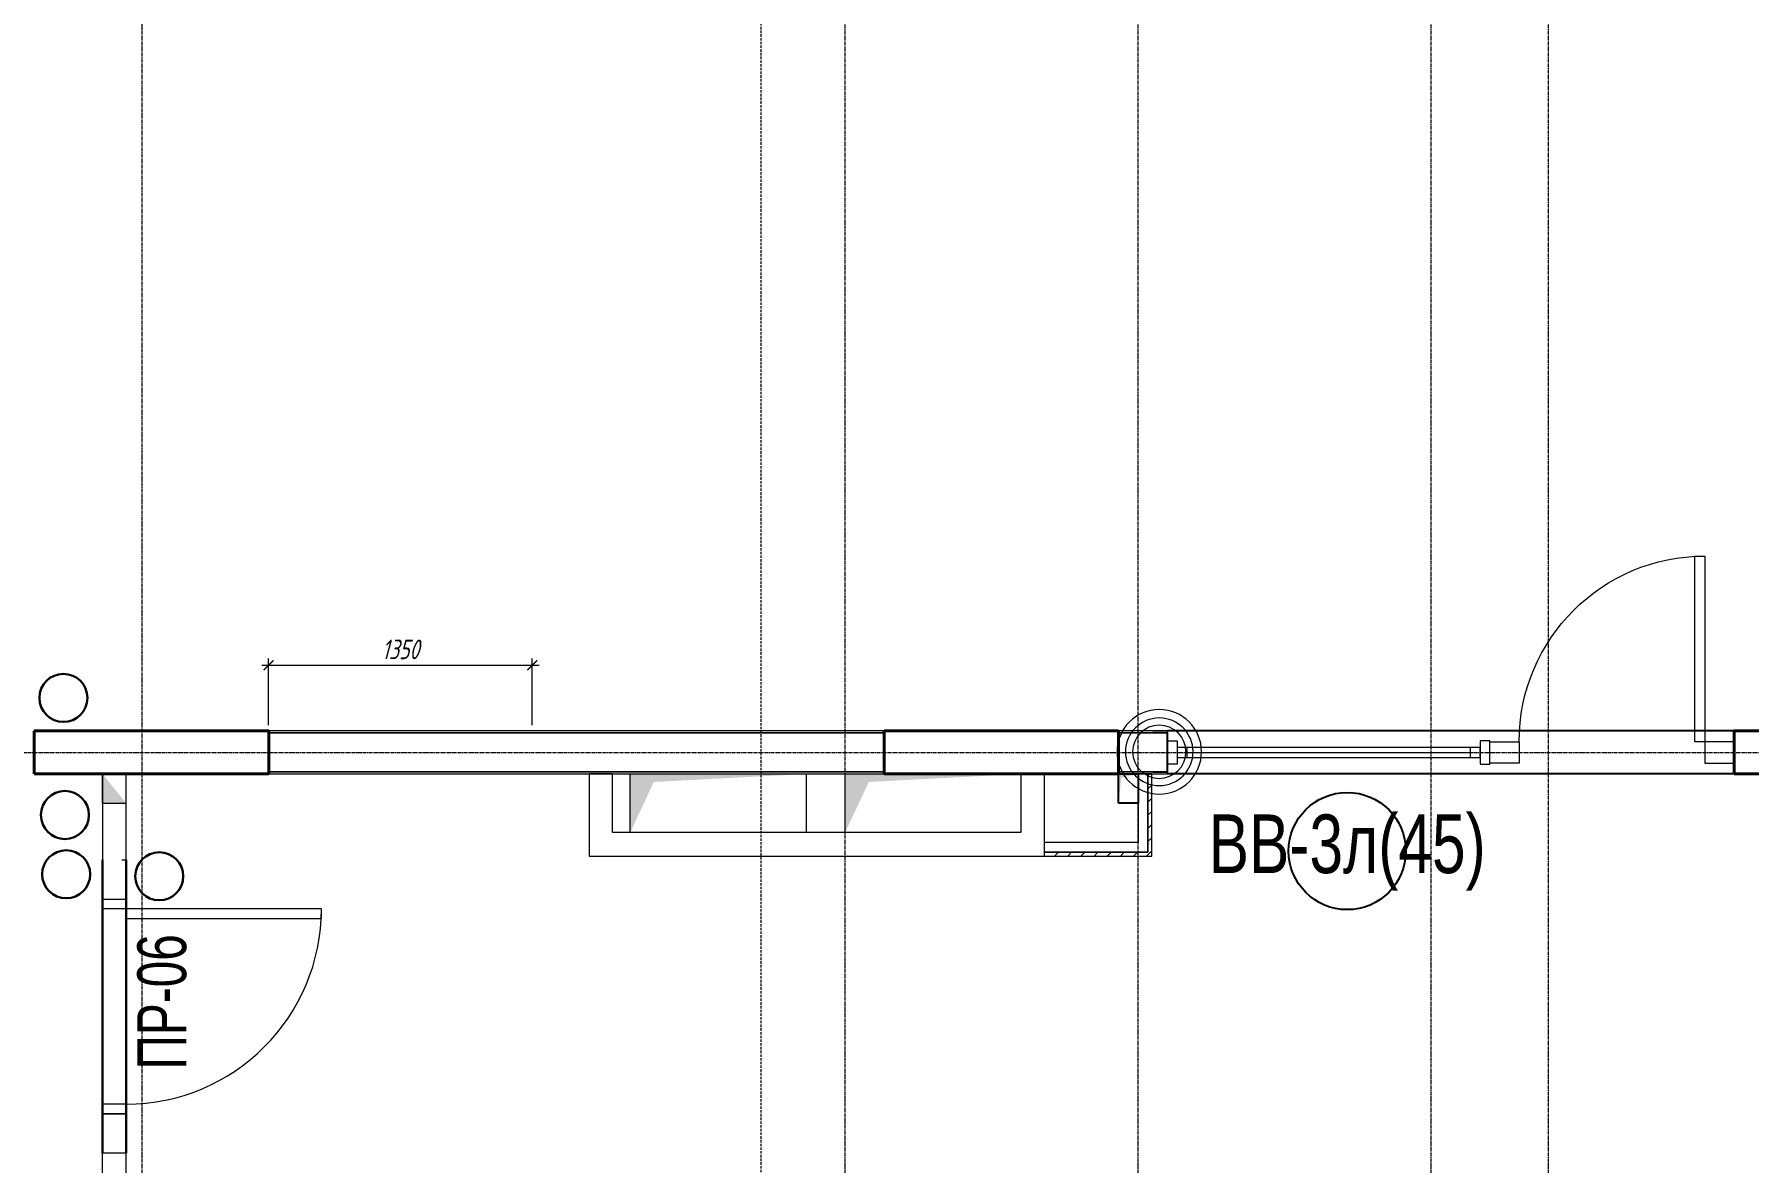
# Model space of a CAD drawing. Header units: millimetres. Extents: x -65509 to 912790, y 446 to 713294.
# Drawn here: x 447551 to 456326, y 511984 to 517758 of the extents above; entities that cross this region are included whole.
import ezdxf
from ezdxf import colors
from ezdxf.entities.mleader import LeaderData, LeaderLine
from ezdxf.enums import TextEntityAlignment as Align
from ezdxf.math import Vec2, Vec3

# ---------------------------------------------------------------- set-up
doc = ezdxf.new("R2010")
doc.units = ezdxf.units.MM
for name, pattern in [('CENTER2', [28.575, 19.05, -3.175, 3.175, -3.175]), ('DASHED', [19.05, 12.7, -6.35]), ('HIDDEN2', [4.7625, 3.175, -1.5875])]:
    doc.linetypes.add(name, pattern=pattern)
doc.layers.get('Defpoints').update_dxf_attribs({"color": 250})
for name, color, linetype, lineweight in [('АР_Витраж', 250, 'Continuous', 13), ('АР_Витраж марка', 250, 'Continuous', 9), ('АР_Двери', 5, 'Continuous', 9), ('АР_Двери_витраж', 250, 'Continuous', 9), ('АР_Колонны', 250, 'Continuous', 30), ('АР_Разрезы марка', 7, 'Continuous', 13), ('АР_Стены ГКЛ', 250, 'Continuous', 15), ('АР_Стены ЖБ', 250, 'Continuous', 35), ('АР_Стены кирпич', 250, 'Continuous', 20), ('АР_Стены ПЕНОблок', 250, 'Continuous', 20), ('АР_Тонкая', 250, 'Continuous', 5), ('КМ_Фахверки', 250, 'Continuous', 25), ('ОВ_Кондиционирование', 250, 'Continuous', 25), ('ОВ_Отопление', 250, 'Continuous', 5), ('ОВ_Шахты', 250, 'Continuous', 5), ('РД_Воронки с кровли', 250, 'Continuous', 18), ('РД_Оси_100', 250, 'Continuous', 0), ('РД_проем_инж перемыч_фахверк', 250, 'Continuous', 18), ('СКУД', 250, 'Continuous', 30)]:
    doc.layers.add(name, color=color, linetype=linetype, lineweight=lineweight)
for name, color, linetype, lineweight, plot in [('АР_Делит', 250, 'Continuous', 0, False), ('РД_Проем', 250, 'Continuous', 0, False), ('РД_проем_инж перемыч_подсчет', 250, 'Continuous', 30, False)]:
    doc.layers.add(name, color=color, linetype=linetype, lineweight=lineweight, plot=plot)
doc.layers.add('РД_Витраж_вн', color=250, linetype='Continuous')
doc.layers.add('РД_Перемычка инж проемов', color=250, linetype='Continuous')
doc.styles.add('Arial0', font='arial.ttf')
doc.styles.add('Arial_09', font='ARIALN.TTF', dxfattribs={"width": 0.9})
doc.styles.add('style1', font='ARIALN.TTF')
doc.styles.add('T_dim', font='romans.shx', dxfattribs={"width": 0.7, "oblique": 15})
doc.styles.add('ккк', font='isocpeur.ttf', dxfattribs={"width": 0.85, "oblique": 15})
doc.dimstyles.new('1-50', dxfattribs={"dimscale": 50, "dimtxt": 2, "dimasz": 1, "dimexe": 0.7, "dimexo": 0.6, "dimtad": 1, "dimdec": 0, "dimlfac": -1, "dimtxsty": 'T_dim', "dimblk1": 'ARCHTICK', "dimblk2": 'ARCHTICK', "dimsah": 1, "dimcen": 0, "dimdle": 0.7, "dimclrd": 256, "dimclre": 256, "dimadec": 0, "dimazin": 0, "dimtfac": 1, "dimtdec": 0, "dimtmove": 1, "dimatfit": 3, "dimfxl": 25, "dimlwd": -1, "dimlwe": -1, "dimarcsym": 2})

# ---------------------------------------------------------------- blocks, each defined once
blk = doc.blocks.new('otv')
at = {"linetype": 'Continuous'}
blk.add_lwpolyline([(0, -1), (0, 0), (1, 0), (1, -1)], close=True, dxfattribs=at)
blk.add_solid([(0, -1), (0, 0), (0.1346, -0.1366), (1, 0)], dxfattribs=at)
blk = doc.blocks.new('Ф_пеноблок 200')
at = {"layer": 'АР_Делит', "color": 1}
for radius in [216.3, 173, 136.2]:
    blk.add_circle((103.4, -41.9), radius, dxfattribs=at)
at = {"layer": 'КМ_Фахверки'}
blk.add_lwpolyline([(0, -75), (0, 0), (200, 0), (200, -75)], dxfattribs=at)
blk = doc.blocks.new('СОШ_2200_АР_ОСИ_М100_28.05.24')
at = {"layer": 'РД_Оси_100', "linetype": 'CENTER2'}
for p, q in [((63600, -6155), (63600, 139938.679)), ((65100, -6155), (65100, 139938.679)), ((62100, -6155), (62100, 73302.739)), ((33000, 7800), (85055, 7800))]:
    blk.add_line(p, q, dxfattribs=at)
for points in [[(58500, 139938.679), (58500, -6155)], [(65700, -6155), (65700, 139938.679)]]:
    blk.add_lwpolyline(points, dxfattribs=at)
blk = doc.blocks.new('_ArchTick')
at = {"color": 0, "linetype": 'ByBlock', "const_width": 0.15}
blk.add_lwpolyline([(-0.5, -0.5), (0.5, 0.5)], dxfattribs=at)
blk = doc.blocks.new('*D805')
at = {"layer": 'Defpoints', "color": 0, "lineweight": 25, "transparency": 16777216}
for p in [(450099.9, 514529.3), (448749.9, 514193.3), (450099.9, 514193.3)]:
    blk.add_point(p, dxfattribs=at)
at = {"layer": 'АР_Делит', "color": 0, "transparency": 16777216}
for p, q in [((448749.9, 514223.3), (448749.9, 514564.3)), ((450099.9, 514223.3), (450099.9, 514564.3)), ((448714.9, 514529.3), (450134.9, 514529.3))]:
    blk.add_line(p, q, dxfattribs=at)
at = {"layer": 'АР_Делит', "color": 0, "transparency": 16777216, "xscale": 50, "yscale": 50, "zscale": 50, "rotation": 180}
blk.add_blockref('_ArchTick', (448749.9, 514529.3), dxfattribs=at)
at = {"layer": 'АР_Делит', "color": 0, "transparency": 16777216, "xscale": 50, "yscale": 50, "zscale": 50}
blk.add_blockref('_ArchTick', (450099.9, 514529.3), dxfattribs=at)
at = {"layer": 'АР_Делит', "color": 0, "transparency": 16777216, "insert": (449424.9, 514610.6), "char_height": 100, "attachment_point": 5, "style": 'T_dim'}
blk.add_mtext('1350', dxfattribs=at)
blk = doc.blocks.new('MOK-МаркаПеремычки')
at = {"color": 0, "style": 'ккк', "oblique": 15, "width": 0.85}
blk.add_attdef('АР-ПРОЕМ:ПЕРЕМЫЧКА', text='', height=2.5, dxfattribs=at).set_placement((0, 0), align=Align.MIDDLE)
blk = doc.blocks.new('МаркаВитража1')
at = {"layer": 'Defpoints'}
blk.add_circle((0, 0), 3, dxfattribs=at)
at = {"color": 0, "linetype": 'ByBlock', "lineweight": -2, "style": 'Arial_09', "width": 0.9}
blk.add_attdef('АР-ОКНО:НАИМЕНОВАНИЕ', text='', height=3, dxfattribs=at).set_placement((0, 0), align=Align.MIDDLE)

msp = doc.modelspace()

# ---------------------------------------------------------------- hatches: boundary and pattern name
at = {"layer": 'АР_Стены ГКЛ', "linetype": 'Continuous', "lineweight": 0}
h = msp.add_hatch(dxfattribs=at)
h.set_pattern_fill('ANSI31', color=256, scale=15, angle=-360, style=0)
h.set_pattern_definition([(45, (389600.88, 506283.32), (-33.67596, 33.67596), [])])
h.paths.add_polyline_path([(453270.882, 513973.319), (453250.882, 513973.319), (453250.885, 513573.318), (453270.886, 513553.318)], flags=0)
h = msp.add_hatch(dxfattribs=at)
h.set_pattern_fill('ANSI31', color=256, scale=15, angle=-360, style=0)
h.set_pattern_definition([(45, (389600.88, 506283.32), (-33.67596, 33.67596), [])])
h.paths.add_polyline_path([(453270.886, 513553.318), (453250.885, 513573.318), (452720.513, 513573.318), (452720.513, 513553.318)], flags=0)
at = {"layer": 'ОВ_Отопление', "linetype": 'Continuous', "lineweight": 5}
for points in [[(447900.882, 513973.318), (447900.882, 513823.318), (447960.882, 513898.318)], [(447900.882, 513823.318), (448020.882, 513823.318), (447960.882, 513898.318)]]:
    msp.add_hatch(color=256, dxfattribs=at).paths.add_polyline_path(points, flags=0)

# ---------------------------------------------------------------- linework, layer by layer
at = {"layer": 'АР_Витраж', "linetype": 'Continuous', "lineweight": 5}
for p, q in [((453350.882, 514193.318), (455000.882, 514193.318)), ((453350.882, 513973.318), (455000.882, 513973.318))]:
    msp.add_line(p, q, dxfattribs=at)
at = {"layer": 'АР_Витраж', "linetype": 'Continuous', "lineweight": 13}
for p, q in [((453450.882, 514108.318), (453450.882, 514058.318)), ((453450.882, 514083.318), (454900.882, 514083.318)), ((454900.882, 514108.318), (454900.882, 514058.318))]:
    msp.add_line(p, q, dxfattribs=at)
for points in [[(453400.882, 514023.318), (453350.882, 514023.318), (453350.882, 514143.318), (453400.882, 514143.318)], [(454950.882, 514023.318), (455000.882, 514023.318), (455000.882, 514143.318), (454950.882, 514143.318)], [(453400.882, 514108.318), (453400.882, 514058.318), (454950.882, 514058.318), (454950.882, 514108.318)]]:
    msp.add_lwpolyline(points, close=True, dxfattribs=at)
at = {"layer": 'АР_Двери', "linetype": 'Continuous', "lineweight": 9}
for points in [[(447900.882, 513283.318), (447900.882, 513333.318), (448020.882, 513333.318), (448020.882, 513283.318)], [(448020.882, 513283.318), (448020.882, 513233.318), (449020.882, 513233.318), (449020.882, 513283.318)], [(447900.882, 512283.318), (447900.882, 512233.318), (448020.882, 512233.318), (448020.882, 512283.318)]]:
    msp.add_lwpolyline(points, close=True, dxfattribs=at)
msp.add_arc((448020.882, 513283.318), 1000, 270, 0, dxfattribs=at)
at = {"layer": 'АР_Двери_витраж', "linetype": 'Continuous', "lineweight": 9}
for points in [[(456100.882, 514138.318), (456050.882, 514138.318), (456050.882, 515088.318), (456100.882, 515088.318)], [(455150.882, 514028.318), (455000.882, 514028.318), (455000.882, 514138.318), (455150.882, 514138.318)], [(456100.882, 514028.318), (456250.882, 514028.318), (456250.882, 514138.318), (456100.882, 514138.318)]]:
    msp.add_lwpolyline(points, close=True, dxfattribs=at)
at = {"layer": 'АР_Двери_витраж', "linetype": 'Continuous', "lineweight": 9, "extrusion": (0, 0, -1)}
msp.add_arc((-456100.882, 514138.318), 950, 359.9999992, 89.9999992, dxfattribs=at)
at = {"layer": 'АР_Колонны', "linetype": 'HIDDEN2', "lineweight": 25}
for p, q in [((447551.078, 514193.318), (448750.882, 514193.318)), ((447551.078, 513973.318), (447551.078, 514193.318)), ((448750.882, 514193.318), (448750.882, 513973.318)), ((451900.882, 514193.318), (453100.882, 514193.318)), ((451900.882, 513973.318), (451900.882, 514193.318)), ((453100.882, 514193.318), (453100.882, 513973.318)), ((456250.882, 514193.318), (457450.882, 514193.318)), ((456250.882, 513973.318), (456250.882, 514193.318)), ((448750.882, 513973.318), (447551.078, 513973.318)), ((453100.882, 513973.318), (451900.882, 513973.318)), ((457450.882, 513973.318), (456250.882, 513973.318))]:
    msp.add_line(p, q, dxfattribs=at)
at = {"layer": 'АР_Колонны', "linetype": 'Continuous', "lineweight": 35}
for p, q in [((447551.078, 514193.318), (447551.078, 513973.318)), ((448750.882, 514193.318), (447551.078, 514193.318)), ((448750.882, 513973.318), (448750.882, 514193.318)), ((451900.882, 514193.318), (451900.882, 513973.318)), ((453100.882, 514193.318), (451900.882, 514193.318)), ((453100.882, 513973.318), (453100.882, 514193.318)), ((456250.882, 514193.318), (456250.882, 513973.318)), ((457450.882, 514193.318), (456250.882, 514193.318)), ((447551.078, 513973.318), (448750.882, 513973.318)), ((451900.882, 513973.318), (453100.882, 513973.318)), ((456250.882, 513973.318), (457450.882, 513973.318))]:
    msp.add_line(p, q, dxfattribs=at)
at = {"layer": 'АР_Разрезы марка', "linetype": 'DASHED', "lineweight": 0}
msp.add_lwpolyline([(451271.202, 505648.735), (451271.202, 572741.817), (452665.995, 572741.817), (452665.995, 609884.305), (445258.35, 609884.305), (445258.35, 640101.121)], dxfattribs=at)
at = {"layer": 'АР_Стены ГКЛ', "linetype": 'Continuous', "lineweight": 5}
for p, q in [((453250.882, 513973.319), (453200.882, 513973.318)), ((453200.882, 513973.318), (453200.885, 513623.318)), ((453250.885, 513573.318), (453250.882, 513973.319)), ((453270.882, 513973.319), (453250.882, 513973.319)), ((453250.882, 513973.319), (453250.885, 513573.318)), ((453270.886, 513553.318), (453270.882, 513973.319)), ((453200.885, 513623.318), (452720.513, 513623.318)), ((452720.513, 513623.318), (452720.513, 513573.318)), ((452720.513, 513573.318), (453250.885, 513573.318)), ((453250.885, 513573.318), (452720.513, 513573.318)), ((452720.513, 513573.318), (452720.513, 513553.318)), ((452720.513, 513553.318), (453270.886, 513553.318))]:
    msp.add_line(p, q, dxfattribs=at)
at = {"layer": 'АР_Стены ЖБ', "linetype": 'Continuous', "lineweight": 40}
for p, q in [((447551.078, 514193.318), (447551.078, 513973.318)), ((448750.882, 514193.318), (447551.078, 514193.318)), ((448750.882, 513973.318), (448750.882, 514193.318)), ((451900.882, 514193.318), (451900.882, 513973.318)), ((453100.882, 514193.318), (451900.882, 514193.318)), ((453100.882, 513973.318), (453100.882, 514193.318)), ((456250.882, 514193.318), (456250.882, 513973.318)), ((457450.882, 514193.318), (456250.882, 514193.318)), ((447551.078, 513973.318), (448750.882, 513973.318)), ((451900.882, 513973.318), (453100.882, 513973.318)), ((456250.882, 513973.318), (457450.882, 513973.318))]:
    msp.add_line(p, q, dxfattribs=at)
at = {"layer": 'АР_Стены кирпич', "linetype": 'Continuous', "lineweight": 20}
for p, q in [((448020.882, 513973.318), (447900.882, 513973.318)), ((447900.882, 513973.318), (447900.882, 513333.318)), ((448020.882, 513333.318), (448020.882, 513973.318)), ((450510.882, 513973.318), (450390.882, 513973.318)), ((450390.882, 513973.318), (450390.882, 513553.318)), ((450510.882, 513673.318), (450510.882, 513973.318)), ((452720.882, 513973.318), (452600.882, 513973.318)), ((452600.882, 513973.318), (452600.882, 513673.318)), ((452720.882, 513553.318), (452720.882, 513973.318)), ((452600.882, 513673.318), (450510.882, 513673.318)), ((450390.882, 513553.318), (452720.882, 513553.318)), ((447900.882, 513333.318), (448020.882, 513333.318)), ((447900.882, 506383.317), (447900.882, 512233.318)), ((448020.882, 512233.318), (447900.882, 512233.318)), ((448020.882, 506383.317), (448020.882, 512233.318))]:
    msp.add_line(p, q, dxfattribs=at)
at = {"layer": 'АР_Стены кирпич', "linetype": 'Continuous', "lineweight": 0}
for p, q in [((447998.66, 513533.318), (448020.882, 513533.318)), ((448020.882, 512033.318), (447900.882, 512033.318))]:
    msp.add_line(p, q, dxfattribs=at)
at = {"layer": 'АР_Стены ПЕНОблок', "linetype": 'Continuous', "lineweight": 20}
for p, q in [((448749.882, 514183.318), (448749.882, 513983.318)), ((451900.882, 514183.318), (448749.882, 514183.318)), ((451900.882, 513983.318), (451900.882, 514183.318)), ((453100.882, 514183.318), (453100.882, 513983.318)), ((453350.882, 514183.318), (453100.882, 514183.318)), ((453350.882, 513983.318), (453350.882, 514183.318)), ((456250.882, 514183.318), (456250.882, 513983.318)), ((456251.882, 514183.318), (456250.882, 514183.318)), ((456251.882, 513983.318), (456251.882, 514183.318)), ((448749.882, 513983.318), (451900.882, 513983.318)), ((453100.882, 513983.318), (453350.882, 513983.318)), ((456250.882, 513983.318), (456251.882, 513983.318))]:
    msp.add_line(p, q, dxfattribs=at)
at = {"layer": 'АР_Тонкая', "linetype": 'Continuous', "lineweight": 0}
for p, q in [((448749.882, 514193.318), (448749.882, 514183.318)), ((451900.882, 514193.318), (448749.882, 514193.318)), ((448749.882, 514183.318), (451900.882, 514183.318)), ((451900.882, 514183.318), (451900.882, 514193.318)), ((453100.882, 514193.318), (453100.882, 514183.318)), ((453350.882, 514193.318), (453100.882, 514193.318)), ((453100.882, 514183.318), (453350.882, 514183.318)), ((453350.882, 514183.318), (453350.882, 514193.318)), ((456250.882, 514193.318), (456250.882, 514183.318)), ((456251.882, 514193.318), (456250.882, 514193.318)), ((456250.882, 514183.318), (456251.882, 514183.318)), ((456251.882, 514183.318), (456251.882, 514193.318)), ((448749.882, 513983.318), (448749.882, 513973.318)), ((451900.882, 513983.318), (448749.882, 513983.318)), ((448749.882, 513973.318), (451900.882, 513973.318)), ((451900.882, 513973.318), (451900.882, 513983.318)), ((453100.882, 513983.318), (453100.882, 513973.318)), ((453350.882, 513983.318), (453100.882, 513983.318)), ((453100.882, 513973.318), (453350.882, 513973.318)), ((453350.882, 513973.318), (453350.882, 513983.318)), ((456250.882, 513983.318), (456250.882, 513973.318)), ((456251.882, 513983.318), (456250.882, 513983.318)), ((456250.882, 513973.318), (456251.882, 513973.318)), ((456251.882, 513973.318), (456251.882, 513983.318))]:
    msp.add_line(p, q, dxfattribs=at)
at = {"layer": 'ОВ_Отопление', "linetype": 'Continuous', "lineweight": 9}
for p, q in [((447900.882, 513823.318), (447900.882, 513973.318)), ((447900.882, 513973.318), (448020.882, 513973.318)), ((448020.882, 513823.318), (448020.882, 513973.318)), ((447900.882, 513823.318), (448020.882, 513823.318))]:
    msp.add_line(p, q, dxfattribs=at)
at = {"layer": 'РД_Витраж_вн', "linetype": 'Continuous', "lineweight": -3}
for p, q in [((456250.882, 514193.318), (453350.882, 514193.318)), ((456250.882, 513973.318), (453350.882, 513973.318))]:
    msp.add_line(p, q, dxfattribs=at)
at = {"layer": 'РД_Проем', "linetype": 'Continuous', "lineweight": 0}
for p, q in [((456250.882, 514193.318), (453350.882, 514193.318)), ((456250.882, 513973.318), (453350.882, 513973.318)), ((447900.882, 513333.318), (447900.882, 512233.318)), ((448020.882, 513333.318), (448020.882, 512233.318))]:
    msp.add_line(p, q, dxfattribs=at)
at = {"layer": 'РД_проем_инж перемыч_подсчет', "linetype": 'Continuous', "lineweight": 30}
for p, q in [((447900.882, 512033.318), (447900.882, 513533.318)), ((448020.882, 512033.318), (448020.882, 513533.318))]:
    msp.add_line(p, q, dxfattribs=at)
at = {"layer": 'РД_проем_инж перемыч_фахверк', "linetype": 'Continuous', "lineweight": 18}
for p, q in [((456250.882, 514193.318), (453350.882, 514193.318)), ((456250.882, 513973.318), (453350.882, 513973.318))]:
    msp.add_line(p, q, dxfattribs=at)
at = {"layer": 'СКУД'}
for centre in [(447700.126, 514362.532), (447707.84, 513763.289), (447714.217, 513459.826), (448190.64, 513449.576)]:
    msp.add_circle(centre, 122.942, dxfattribs=at)

# ---------------------------------------------------------------- block references
at = {"layer": 'АР_Витраж марка', "linetype": 'Continuous', "lineweight": 9, "xscale": 100, "yscale": 100, "zscale": 100}
msp.add_blockref('МаркаВитража1', (454270.989, 513578.849), dxfattribs=at).add_auto_attribs({'АР-ОКНО:НАИМЕНОВАНИЕ': 'ВВ-3л(45)'})
at = {"layer": 'КМ_Фахверки', "xscale": -1, "rotation": 270}
msp.add_blockref('Ф_пеноблок 200', (453350.882, 513983.318), dxfattribs=at)
at = {"layer": 'ОВ_Кондиционирование', "xscale": 100, "yscale": 150}
msp.add_blockref('otv', (453100.885, 513973.318), dxfattribs=at)
at = {"layer": 'ОВ_Шахты', "xscale": 900, "yscale": 300, "zscale": 300}
for p in [(450600.882, 513973.318), (451700.882, 513973.318)]:
    msp.add_blockref('otv', p, dxfattribs=at)
at = {"layer": 'РД_Оси_100'}
msp.add_blockref('СОШ_2200_АР_ОСИ_М100_28.05.24', (389600.882, 506283.318), dxfattribs=at)
at = {"layer": 'РД_Перемычка инж проемов', "linetype": 'Continuous', "lineweight": -3}
ref = msp.add_blockref('MOK-МаркаПеремычки', (448203.337, 512807.188, 200), dxfattribs=dict(at, xscale=100, yscale=100, zscale=100, rotation=89.99999999999997))
ref.add_attrib('АР-ПРОЕМ:ПЕРЕМЫЧКА', 'ПР-06', dxfattribs={"layer": '0', "color": 0, "height": 250, "rotation": 90, "style": 'Arial0', "width": 0.7}).set_placement((448203.337, 512807.188, 200), align=Align.MIDDLE)

# ---------------------------------------------------------------- dimensions: what is measured, and where the dimension line sits
at = {"layer": 'АР_Делит'}
dim = msp.add_linear_dim(base=(450099.882, 514529.334), p1=(448749.882, 514193.318), p2=(450099.882, 514193.318), dimstyle='1-50', override={"dimclrd": 0, "dimclre": 0}, dxfattribs=at)
dim.commit()
dim.dimension.update_dxf_attribs({"geometry": '*D805', "text_midpoint": (449424.882, 514610.584)})

# ---------------------------------------------------------------- leaders
at = {"layer": 'РД_Воронки с кровли', "lineweight": 70}
ml = msp.add_multileader_mtext('Standard', dxfattribs=at)
ml.set_content('ВК_Под потолком 4 этажа уйдет в с.у. соседний. ниже опускать не надо.', color=256, style='style1')
ml.set_leader_properties(color=256)
ml.build(insert=Vec2(0, 0))
ml.multileader.update_dxf_attribs({"has_dogleg": 0, "text_left_attachment_type": 6, "text_right_attachment_type": 6, "arrow_head_size": 500, "scale": 100})
ctx = ml.context
ctx.base_point, ctx.scale, ctx.char_height, ctx.arrow_head_size, ctx.landing_gap_size, ctx.plane_origin, ctx.plane_x_axis, ctx.plane_y_axis = Vec3(429148.836, 512235.06), 100, 300, 500, 50, Vec3(404115.306, 502377.96), Vec3(1, 0.00000001), Vec3(-0.00000001, 1)
ctx.left_attachment, ctx.right_attachment = 6, 6
notes = []
notes.append((ctx, [(0, (1, 1, 0), (433647.763, 512235.06), (-1, -0.00000001), 8, [(1, [(442100.882, 518063.32)], 0, [])])]))
ctx.mtext.insert, ctx.mtext.text_direction, ctx.mtext.rotation, ctx.mtext.width, ctx.mtext.defined_height, ctx.mtext.flow_direction = Vec3(429200.882, 512623.259), Vec3(1, 0.00000001), 0.00000001, 4538.94863, 395.157, 5
for ctx, leaders in notes:
    for number, flags, end, landing, length, lines in leaders:
        leader = LeaderData()
        leader.index, (leader.has_last_leader_line, leader.has_dogleg_vector, leader.attachment_direction) = number, flags
        leader.last_leader_point, leader.dogleg_vector, leader.dogleg_length = Vec3(end), Vec3(landing), length
        for number, points, colour, breaks in lines:
            line = LeaderLine()
            line.index, line.vertices, line.color, line.breaks = number, Vec3.list(points), colors.encode_raw_color(colour), breaks
            leader.lines.append(line)
        ctx.leaders.append(leader)

doc.saveas('drawing.dxf')
